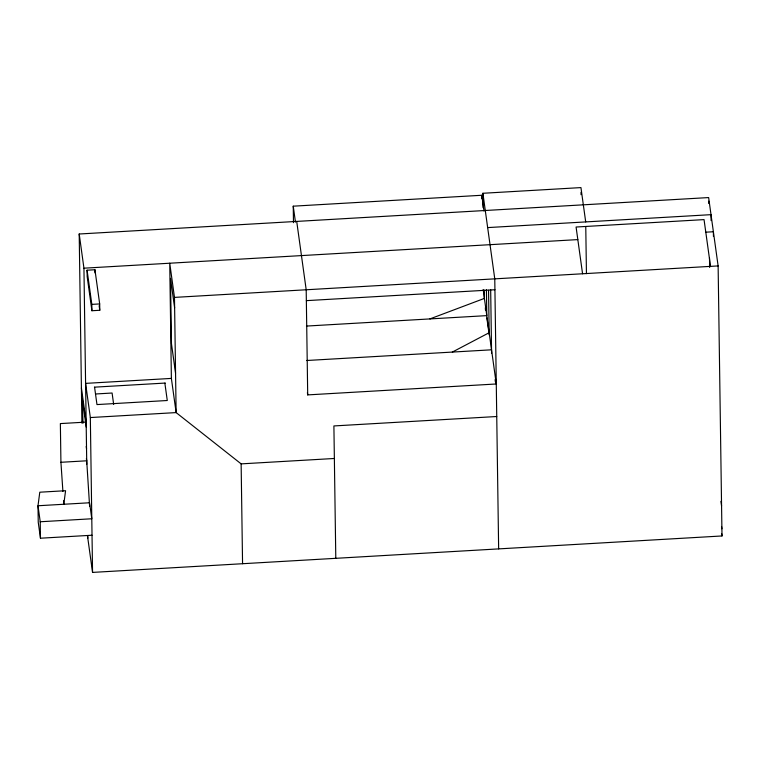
<?xml version="1.0" encoding="UTF-8"?>
<svg xmlns="http://www.w3.org/2000/svg" width="760" height="760" viewBox="0 0 760 760"><rect width="100%" height="100%" fill="white"/><g stroke="black" fill="none" stroke-linecap="round" stroke-linejoin="round"><path stroke-width="1.14" d="M452.333 352.079L489.164 332.719M429.894 318.924L484.405 298.404L484.291 290.159M483.103 207.689L482.894 193.277L580.944 187.596L585.703 221.91M293.483 222.68L293.246 206.178L481.821 195.263L484.006 211.042M81.909 423.101L79.201 234.004L708.643 197.571L718.124 265.924L722 535.961L92.558 572.403L87.495 535.942M487.663 227.591L711.008 214.662L711.094 220.581M79.201 234.004L83.942 268.185L577.828 239.6M705.793 232.189L713.383 231.752L713.45 236.493M87.077 270.199L94.943 269.743L99.683 303.924L99.778 310.279L91.912 310.735L87.172 276.564L87.077 270.199L91.827 304.38L91.912 310.735M334.362 458.479L241.138 463.875L176.13 412.594L171.38 378.413L169.736 263.216L174.477 297.397L718.124 265.924M91.827 304.38L99.683 303.924M306.356 300.647L494.931 289.731M306.451 326.069L486.799 315.628L486.428 289.712M306.517 360.515L491.539 349.809M171.38 378.413L85.595 383.382L90.335 417.553L92.558 572.403M94.411 387.163L165.338 383.059M95.579 393.984L112.09 393.024L113.668 404.424M307.391 392.625L307.705 394.896L496.28 383.981L483.17 289.522M90.335 417.553L176.13 412.594L174.477 297.397M496.745 416.518L333.897 425.942L335.797 558.325M62.909 491.435L60.923 462.289L86.706 460.798L89.613 506.293M63.545 500.764L63.783 504.26L65.578 490.713L39.795 492.204L38 505.751L40.223 521.759L91.789 518.767L89.566 502.769L38 505.751L38.237 522.206L40.461 538.213L92.026 535.23M710.533 266.37L704.045 219.611L576.08 227.021L582.568 273.771M720.917 501.306L721.572 505.998M721.572 526.461L721.895 528.808M721.686 533.691L722 535.961M482.894 193.277L494.769 278.853L498.645 548.891M485.735 309.938L485.421 307.676L485.459 310.004M486.837 317.87L489.203 334.875L488.556 290.301M495.083 379.667L495.406 381.947M296.713 221.416L306.195 289.769L307.705 394.896M293.246 206.178L295.45 222.072M174.629 307.895L170.525 278.369L171.465 343.729L175.56 373.255M164.863 383.144L167.276 400.51L96.976 404.577L94.572 387.21M99.142 305.729L99.778 310.279M81.405 387.913L86.146 422.094L60.363 423.586L60.923 462.289M86.222 427.11L82.355 399.219L82.982 423.234M86.212 446.471L86.535 448.799M86.383 458.527L86.706 460.798M708.69 201.125L708.728 203.5M709.507 257.973L709.64 267.453M585.77 226.613L586.444 273.638M581.01 192.318L581.048 194.674M490.675 289.721L491.587 353.295M481.821 195.263L481.868 198.797M241.138 463.875L242.564 563.721M94.943 269.743L94.99 272.925M83.942 268.185L86.754 464.322M87.78 535.876L87.818 538.222M40.223 521.759L40.461 538.213"/></g></svg>
